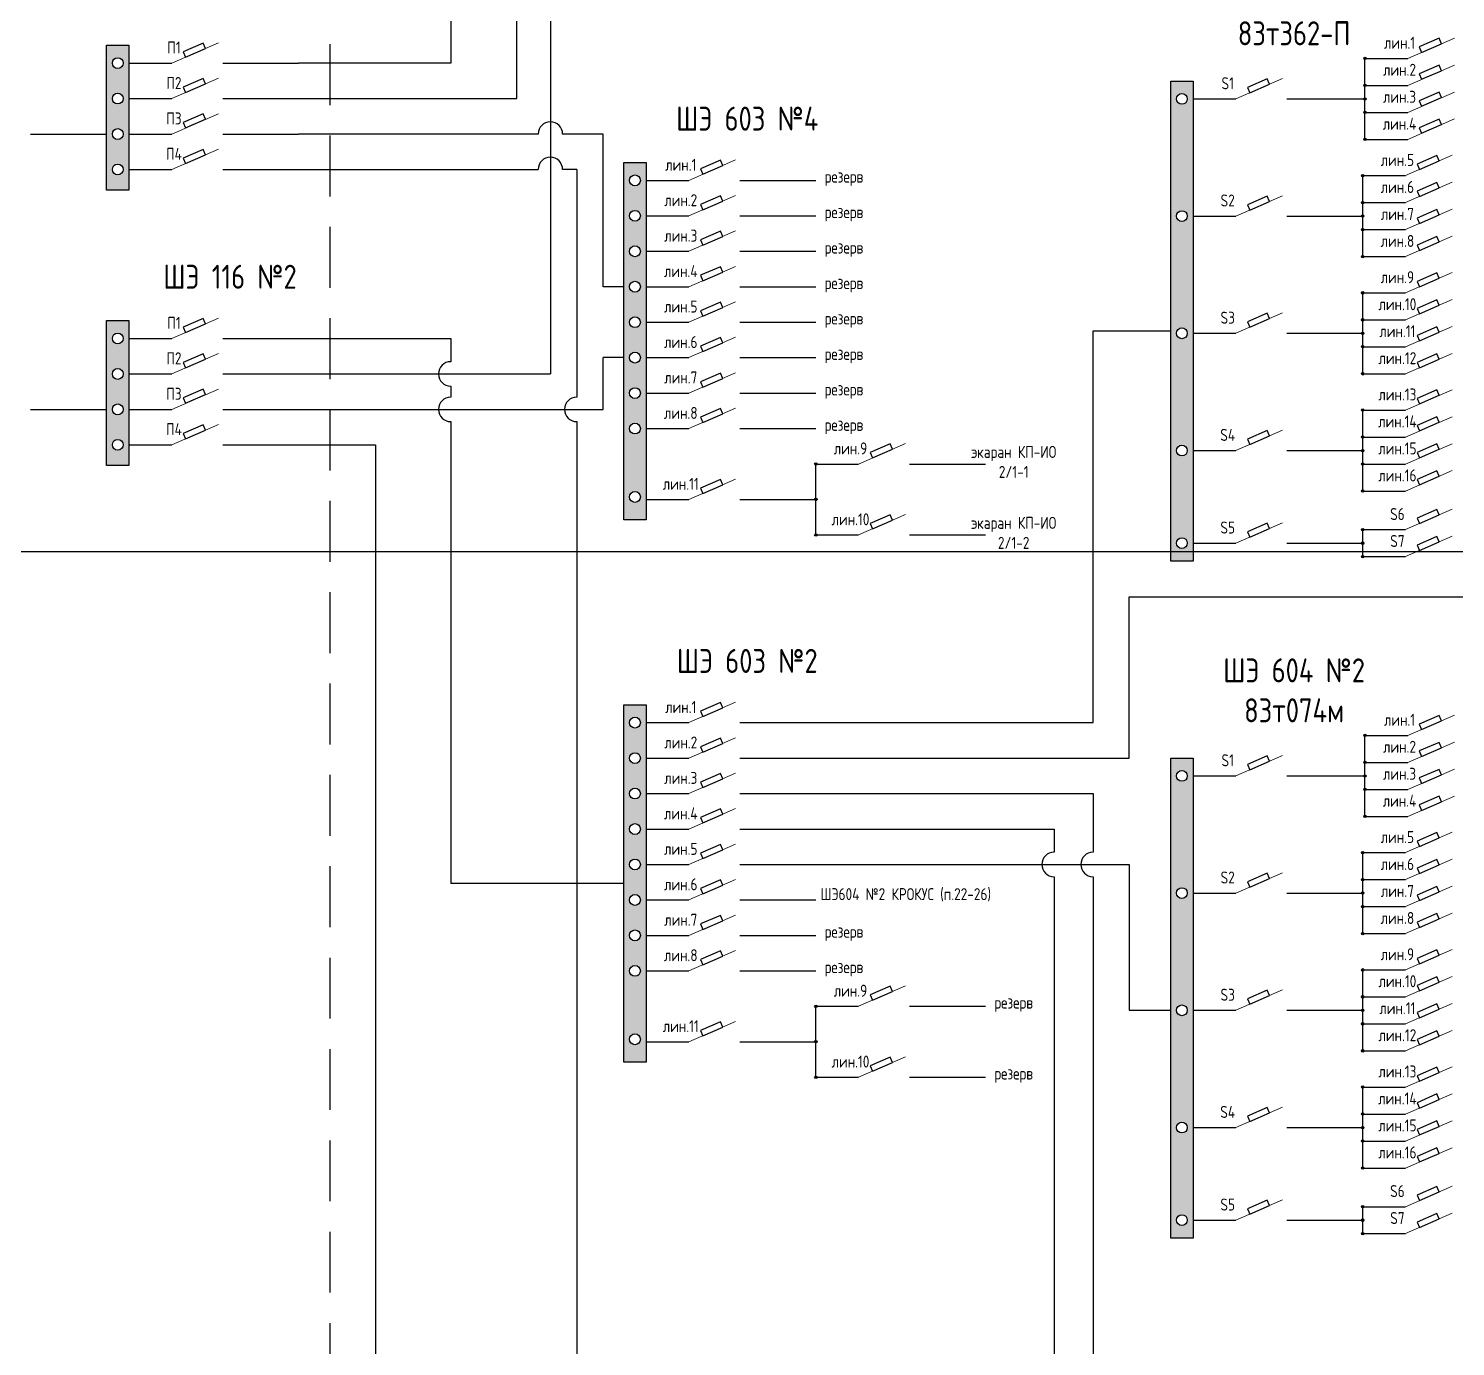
# Model space of a CAD drawing. Header units: millimetres. Extents: x 467 to 653, y 582 to 785.
# Drawn here: x 508.7 to 568.3, y 650 to 705 of the extents above; entities that cross this region are included whole.
import ezdxf

# ---------------------------------------------------------------- set-up
doc = ezdxf.new("R2010")
doc.units = ezdxf.units.MM
doc.header["$LTSCALE"] = 0.1
doc.linetypes.add('DASHEDX2', pattern=[38.1, 25.4, -12.7])
doc.layers.add('Уровень1', color=7, linetype='Continuous', plot=False)

msp = doc.modelspace()

# ---------------------------------------------------------------- hatches: boundary and pattern name
h = msp.add_hatch(color=256)
h.paths.add_polyline_path([(512.925, 704.255), (511.994, 704.255), (511.994, 698.215), (512.925, 698.215)])
h.paths.add_polyline_path([(512.233, 703.51, -1), (512.686, 703.51, -1)], flags=16)
h.paths.add_polyline_path([(512.686, 702.031, -1), (512.233, 702.031, -1)], flags=16)
h.paths.add_polyline_path([(512.686, 700.552, -1), (512.233, 700.552, -1)], flags=16)
h.paths.add_polyline_path([(512.686, 699.073, -1), (512.233, 699.073, -1)], flags=16)
h = msp.add_hatch(color=256)
h.paths.add_polyline_path([(564.528, 703.707), (564.477, 703.707), (564.477, 703.656, 0.414214)], flags=17)
h.paths.add_polyline_path([(564.427, 703.707, 0.414214), (564.477, 703.656), (564.477, 703.707), (564.528, 703.707, 1)])
h = msp.add_hatch(color=256)
h.paths.add_polyline_path([(556.379, 682.744), (557.31, 682.744), (557.31, 702.763), (556.379, 702.763)])
h.paths.add_polyline_path([(556.618, 692.241, -1), (557.071, 692.241, -1)], flags=16)
h.paths.add_polyline_path([(557.071, 687.352, -1), (556.618, 687.352, -1)], flags=16)
h.paths.add_polyline_path([(556.618, 697.129, -1), (557.071, 697.129, -1)], flags=16)
h.paths.add_polyline_path([(557.071, 683.489, -1), (556.618, 683.489, -1)], flags=16)
h.paths.add_polyline_path([(556.618, 702.018, -1), (557.071, 702.018, -1)], flags=16)
h = msp.add_hatch(color=256)
h.paths.add_polyline_path([(564.528, 702.581), (564.477, 702.581), (564.477, 702.531, 0.414214)], flags=17)
h.paths.add_polyline_path([(564.427, 702.581, 0.414214), (564.477, 702.531), (564.477, 702.581), (564.528, 702.581, 1)])
h = msp.add_hatch(color=256)
h.paths.add_polyline_path([(564.528, 702.018), (564.477, 702.018), (564.477, 701.968, 0.414214)], flags=17)
h.paths.add_polyline_path([(564.427, 702.018, 0.414214), (564.477, 701.968), (564.477, 702.018), (564.528, 702.018, 1)])
h = msp.add_hatch(color=256)
h.paths.add_polyline_path([(564.528, 701.455), (564.477, 701.455), (564.477, 701.405, 0.414214)], flags=17)
h.paths.add_polyline_path([(564.427, 701.455, 0.414214), (564.477, 701.405), (564.477, 701.455), (564.528, 701.455, 1)])
h = msp.add_hatch(color=256)
h.paths.add_polyline_path([(564.528, 700.33), (564.477, 700.33), (564.477, 700.279, 0.414214)], flags=17)
h.paths.add_polyline_path([(564.427, 700.33, 0.414214), (564.477, 700.279), (564.477, 700.33), (564.528, 700.33, 1)])
h = msp.add_hatch(color=256)
h.paths.add_polyline_path([(534.498, 699.365), (533.567, 699.365), (533.567, 684.464), (534.498, 684.464)])
h.paths.add_polyline_path([(534.259, 689.747, -1), (533.806, 689.747, -1)], flags=16)
h.paths.add_polyline_path([(533.806, 691.226, -1), (534.259, 691.226, -1)], flags=16)
h.paths.add_polyline_path([(534.259, 688.268, -1), (533.806, 688.268, -1)], flags=16)
h.paths.add_polyline_path([(533.806, 692.705, -1), (534.259, 692.705, -1)], flags=16)
h.paths.add_polyline_path([(533.806, 694.183, -1), (534.259, 694.183, -1)], flags=16)
h.paths.add_polyline_path([(534.259, 685.415, -1), (533.806, 685.415, -1)], flags=16)
h.paths.add_polyline_path([(533.806, 695.662, -1), (534.259, 695.662, -1)], flags=16)
h.paths.add_polyline_path([(533.806, 697.141, -1), (534.259, 697.141, -1)], flags=16)
h.paths.add_polyline_path([(533.806, 698.62, -1), (534.259, 698.62, -1)], flags=16)
h = msp.add_hatch(color=256)
h.paths.add_polyline_path([(564.439, 698.818), (564.389, 698.818), (564.389, 698.768, 0.414214)], flags=17)
h.paths.add_polyline_path([(564.338, 698.818, 0.414214), (564.389, 698.768), (564.389, 698.818), (564.439, 698.818, 1)])
h = msp.add_hatch(color=256)
h.paths.add_polyline_path([(564.439, 697.692), (564.389, 697.692), (564.389, 697.642, 0.414214)], flags=17)
h.paths.add_polyline_path([(564.338, 697.692, 0.414214), (564.389, 697.642), (564.389, 697.692), (564.439, 697.692, 1)])
h = msp.add_hatch(color=256)
h.paths.add_polyline_path([(564.439, 697.129), (564.389, 697.129), (564.389, 697.079, 0.414214)], flags=17)
h.paths.add_polyline_path([(564.338, 697.129, 0.414214), (564.389, 697.079), (564.389, 697.129), (564.439, 697.129, 1)])
h = msp.add_hatch(color=256)
h.paths.add_polyline_path([(564.439, 696.567), (564.389, 696.567), (564.389, 696.516, 0.414214)], flags=17)
h.paths.add_polyline_path([(564.338, 696.567, 0.414214), (564.389, 696.516), (564.389, 696.567), (564.439, 696.567, 1)])
h = msp.add_hatch(color=256)
h.paths.add_polyline_path([(564.439, 695.441), (564.389, 695.441), (564.389, 695.391, 0.414214)], flags=17)
h.paths.add_polyline_path([(564.338, 695.441, 0.414214), (564.389, 695.391), (564.389, 695.441), (564.439, 695.441, 1)])
h = msp.add_hatch(color=256)
h.paths.add_polyline_path([(564.439, 693.929), (564.389, 693.929), (564.389, 693.879, 0.414214)], flags=17)
h.paths.add_polyline_path([(564.338, 693.929, 0.414214), (564.389, 693.879), (564.389, 693.929), (564.439, 693.929, 1)])
h = msp.add_hatch(color=256)
h.paths.add_polyline_path([(564.439, 692.803), (564.389, 692.803), (564.389, 692.753, 0.414214)], flags=17)
h.paths.add_polyline_path([(564.338, 692.803, 0.414214), (564.389, 692.753), (564.389, 692.803), (564.439, 692.803, 1)])
h = msp.add_hatch(color=256)
h.paths.add_polyline_path([(512.925, 692.772), (511.994, 692.772), (511.994, 686.731), (512.925, 686.731)])
h.paths.add_polyline_path([(512.686, 692.026, -1), (512.233, 692.026, -1)], flags=16)
h.paths.add_polyline_path([(512.686, 690.547, -1), (512.233, 690.547, -1)], flags=16)
h.paths.add_polyline_path([(512.686, 689.069, -1), (512.233, 689.069, -1)], flags=16)
h.paths.add_polyline_path([(512.686, 687.59, -1), (512.233, 687.59, -1)], flags=16)
h = msp.add_hatch(color=256)
h.paths.add_polyline_path([(564.439, 692.241), (564.389, 692.241), (564.389, 692.19, 0.414214)], flags=17)
h.paths.add_polyline_path([(564.338, 692.241, 0.414214), (564.389, 692.19), (564.389, 692.241), (564.439, 692.241, 1)])
h = msp.add_hatch(color=256)
h.paths.add_polyline_path([(564.439, 691.678), (564.389, 691.678), (564.389, 691.628, 0.414214)], flags=17)
h.paths.add_polyline_path([(564.338, 691.678, 0.414214), (564.389, 691.628), (564.389, 691.678), (564.439, 691.678, 1)])
h = msp.add_hatch(color=256)
h.paths.add_polyline_path([(564.439, 690.552), (564.389, 690.552), (564.389, 690.502, 0.414214)], flags=17)
h.paths.add_polyline_path([(564.338, 690.552, 0.414214), (564.389, 690.502), (564.389, 690.552), (564.439, 690.552, 1)])
h = msp.add_hatch(color=256)
h.paths.add_polyline_path([(564.439, 689.04), (564.389, 689.04), (564.389, 688.99, 0.414214)], flags=17)
h.paths.add_polyline_path([(564.338, 689.04, 0.414214), (564.389, 688.99), (564.389, 689.04), (564.439, 689.04, 1)])
h = msp.add_hatch(color=256)
h.paths.add_polyline_path([(564.439, 687.915), (564.389, 687.915), (564.389, 687.864, 0.414214)], flags=17)
h.paths.add_polyline_path([(564.338, 687.915, 0.414214), (564.389, 687.864), (564.389, 687.915), (564.439, 687.915, 1)])
h = msp.add_hatch(color=256)
h.paths.add_polyline_path([(541.627, 686.79), (541.577, 686.79), (541.577, 686.739, 0.414214)], flags=17)
h.paths.add_polyline_path([(541.526, 686.79, 0.414214), (541.577, 686.739), (541.577, 686.79), (541.627, 686.79, 1)])
h = msp.add_hatch(color=256)
h.paths.add_polyline_path([(564.439, 687.352), (564.389, 687.352), (564.389, 687.302, 0.414214)], flags=17)
h.paths.add_polyline_path([(564.338, 687.352, 0.414214), (564.389, 687.302), (564.389, 687.352), (564.439, 687.352, 1)])
h = msp.add_hatch(color=256)
h.paths.add_polyline_path([(564.439, 686.789), (564.389, 686.789), (564.389, 686.739, 0.414214)], flags=17)
h.paths.add_polyline_path([(564.338, 686.789, 0.414214), (564.389, 686.739), (564.389, 686.789), (564.439, 686.789, 1)])
h = msp.add_hatch(color=256)
h.paths.add_polyline_path([(564.439, 685.664), (564.389, 685.664), (564.389, 685.613, 0.414214)], flags=17)
h.paths.add_polyline_path([(564.338, 685.664, 0.414214), (564.389, 685.613), (564.389, 685.664), (564.439, 685.664, 1)])
h = msp.add_hatch(color=256)
h.paths.add_polyline_path([(541.627, 685.311), (541.577, 685.311), (541.577, 685.26, 0.414214)], flags=17)
h.paths.add_polyline_path([(541.526, 685.311, 0.414214), (541.577, 685.26), (541.577, 685.311), (541.627, 685.311, 1)])
h = msp.add_hatch(color=256)
h.paths.add_polyline_path([(541.627, 683.832), (541.577, 683.832), (541.577, 683.782, 0.414214)], flags=17)
h.paths.add_polyline_path([(541.526, 683.832, 0.414214), (541.577, 683.782), (541.577, 683.832), (541.627, 683.832, 1)])
h = msp.add_hatch(color=256)
h.paths.add_polyline_path([(564.439, 684.052), (564.389, 684.052), (564.389, 684.002, 0.414214)], flags=17)
h.paths.add_polyline_path([(564.338, 684.052, 0.414214), (564.389, 684.002), (564.389, 684.052), (564.439, 684.052, 1)])
h = msp.add_hatch(color=256)
h.paths.add_polyline_path([(564.439, 683.489), (564.389, 683.489), (564.389, 683.439, 0.414214)], flags=17)
h.paths.add_polyline_path([(564.338, 683.489, 0.414214), (564.389, 683.439), (564.389, 683.489), (564.439, 683.489, 1)])
h = msp.add_hatch(color=256)
h.paths.add_polyline_path([(564.439, 682.927), (564.389, 682.927), (564.389, 682.876, 0.414214)], flags=17)
h.paths.add_polyline_path([(564.338, 682.927, 0.414214), (564.389, 682.876), (564.389, 682.927), (564.439, 682.927, 1)])
h = msp.add_hatch(color=256)
h.paths.add_polyline_path([(534.498, 676.748), (533.567, 676.748), (533.567, 661.848), (534.498, 661.848)])
h.paths.add_polyline_path([(534.259, 667.131, -1), (533.806, 667.131, -1)], flags=16)
h.paths.add_polyline_path([(533.806, 668.609, -1), (534.259, 668.609, -1)], flags=16)
h.paths.add_polyline_path([(534.259, 665.652, -1), (533.806, 665.652, -1)], flags=16)
h.paths.add_polyline_path([(533.806, 670.088, -1), (534.259, 670.088, -1)], flags=16)
h.paths.add_polyline_path([(533.806, 671.567, -1), (534.259, 671.567, -1)], flags=16)
h.paths.add_polyline_path([(534.259, 662.799, -1), (533.806, 662.799, -1)], flags=16)
h.paths.add_polyline_path([(533.806, 673.046, -1), (534.259, 673.046, -1)], flags=16)
h.paths.add_polyline_path([(533.806, 674.524, -1), (534.259, 674.524, -1)], flags=16)
h.paths.add_polyline_path([(533.806, 676.003, -1), (534.259, 676.003, -1)], flags=16)
h = msp.add_hatch(color=256)
h.paths.add_polyline_path([(564.528, 675.471), (564.477, 675.471), (564.477, 675.42, 0.414214)], flags=17)
h.paths.add_polyline_path([(564.427, 675.471, 0.414214), (564.477, 675.42), (564.477, 675.471), (564.528, 675.471, 1)])
h = msp.add_hatch(color=256)
h.paths.add_polyline_path([(556.379, 654.508), (557.31, 654.508), (557.31, 674.528), (556.379, 674.528)])
h.paths.add_polyline_path([(556.618, 664.005, -1), (557.071, 664.005, -1)], flags=16)
h.paths.add_polyline_path([(557.071, 659.116, -1), (556.618, 659.116, -1)], flags=16)
h.paths.add_polyline_path([(556.618, 668.894, -1), (557.071, 668.894, -1)], flags=16)
h.paths.add_polyline_path([(557.071, 655.254, -1), (556.618, 655.254, -1)], flags=16)
h.paths.add_polyline_path([(556.618, 673.782, -1), (557.071, 673.782, -1)], flags=16)
h = msp.add_hatch(color=256)
h.paths.add_polyline_path([(564.528, 674.345), (564.477, 674.345), (564.477, 674.295, 0.414214)], flags=17)
h.paths.add_polyline_path([(564.427, 674.345, 0.414214), (564.477, 674.295), (564.477, 674.345), (564.528, 674.345, 1)])
h = msp.add_hatch(color=256)
h.paths.add_polyline_path([(564.528, 673.782), (564.477, 673.782), (564.477, 673.732, 0.414214)], flags=17)
h.paths.add_polyline_path([(564.427, 673.782, 0.414214), (564.477, 673.732), (564.477, 673.782), (564.528, 673.782, 1)])
h = msp.add_hatch(color=256)
h.paths.add_polyline_path([(564.528, 673.22), (564.477, 673.22), (564.477, 673.169, 0.414214)], flags=17)
h.paths.add_polyline_path([(564.427, 673.22, 0.414214), (564.477, 673.169), (564.477, 673.22), (564.528, 673.22, 1)])
h = msp.add_hatch(color=256)
h.paths.add_polyline_path([(564.528, 672.094), (564.477, 672.094), (564.477, 672.044, 0.414214)], flags=17)
h.paths.add_polyline_path([(564.427, 672.094, 0.414214), (564.477, 672.044), (564.477, 672.094), (564.528, 672.094, 1)])
h = msp.add_hatch(color=256)
h.paths.add_polyline_path([(564.439, 670.582), (564.389, 670.582), (564.389, 670.532, 0.414214)], flags=17)
h.paths.add_polyline_path([(564.338, 670.582, 0.414214), (564.389, 670.532), (564.389, 670.582), (564.439, 670.582, 1)])
h = msp.add_hatch(color=256)
h.paths.add_polyline_path([(564.439, 669.456), (564.389, 669.456), (564.389, 669.406, 0.414214)], flags=17)
h.paths.add_polyline_path([(564.338, 669.456, 0.414214), (564.389, 669.406), (564.389, 669.456), (564.439, 669.456, 1)])
h = msp.add_hatch(color=256)
h.paths.add_polyline_path([(564.439, 668.894), (564.389, 668.894), (564.389, 668.843, 0.414214)], flags=17)
h.paths.add_polyline_path([(564.338, 668.894, 0.414214), (564.389, 668.843), (564.389, 668.894), (564.439, 668.894, 1)])
h = msp.add_hatch(color=256)
h.paths.add_polyline_path([(564.439, 668.331), (564.389, 668.331), (564.389, 668.281, 0.414214)], flags=17)
h.paths.add_polyline_path([(564.338, 668.331, 0.414214), (564.389, 668.281), (564.389, 668.331), (564.439, 668.331, 1)])
h = msp.add_hatch(color=256)
h.paths.add_polyline_path([(564.439, 667.205), (564.389, 667.205), (564.389, 667.155, 0.414214)], flags=17)
h.paths.add_polyline_path([(564.338, 667.205, 0.414214), (564.389, 667.155), (564.389, 667.205), (564.439, 667.205, 1)])
h = msp.add_hatch(color=256)
h.paths.add_polyline_path([(564.439, 665.693), (564.389, 665.693), (564.389, 665.643, 0.414214)], flags=17)
h.paths.add_polyline_path([(564.338, 665.693, 0.414214), (564.389, 665.643), (564.389, 665.693), (564.439, 665.693, 1)])
h = msp.add_hatch(color=256)
h.paths.add_polyline_path([(541.627, 664.173), (541.577, 664.173), (541.577, 664.123, 0.414214)], flags=17)
h.paths.add_polyline_path([(541.526, 664.173, 0.414214), (541.577, 664.123), (541.577, 664.173), (541.627, 664.173, 1)])
h = msp.add_hatch(color=256)
h.paths.add_polyline_path([(564.439, 664.568), (564.389, 664.568), (564.389, 664.517, 0.414214)], flags=17)
h.paths.add_polyline_path([(564.338, 664.568, 0.414214), (564.389, 664.517), (564.389, 664.568), (564.439, 664.568, 1)])
h = msp.add_hatch(color=256)
h.paths.add_polyline_path([(564.439, 664.005), (564.389, 664.005), (564.389, 663.955, 0.414214)], flags=17)
h.paths.add_polyline_path([(564.338, 664.005, 0.414214), (564.389, 663.955), (564.389, 664.005), (564.439, 664.005, 1)])
h = msp.add_hatch(color=256)
h.paths.add_polyline_path([(564.439, 663.442), (564.389, 663.442), (564.389, 663.392, 0.414214)], flags=17)
h.paths.add_polyline_path([(564.338, 663.442, 0.414214), (564.389, 663.392), (564.389, 663.442), (564.439, 663.442, 1)])
h = msp.add_hatch(color=256)
h.paths.add_polyline_path([(541.627, 662.694), (541.577, 662.694), (541.577, 662.644, 0.414214)], flags=17)
h.paths.add_polyline_path([(541.526, 662.694, 0.414214), (541.577, 662.644), (541.577, 662.694), (541.627, 662.694, 1)])
h = msp.add_hatch(color=256)
h.paths.add_polyline_path([(564.439, 662.316), (564.389, 662.316), (564.389, 662.266, 0.414214)], flags=17)
h.paths.add_polyline_path([(564.338, 662.316, 0.414214), (564.389, 662.266), (564.389, 662.316), (564.439, 662.316, 1)])
h = msp.add_hatch(color=256)
h.paths.add_polyline_path([(541.627, 661.216), (541.577, 661.216), (541.577, 661.165, 0.414214)], flags=17)
h.paths.add_polyline_path([(541.526, 661.216, 0.414214), (541.577, 661.165), (541.577, 661.216), (541.627, 661.216, 1)])
h = msp.add_hatch(color=256)
h.paths.add_polyline_path([(564.439, 660.805), (564.389, 660.805), (564.389, 660.754, 0.414214)], flags=17)
h.paths.add_polyline_path([(564.338, 660.805, 0.414214), (564.389, 660.754), (564.389, 660.805), (564.439, 660.805, 1)])
h = msp.add_hatch(color=256)
h.paths.add_polyline_path([(564.439, 659.679), (564.389, 659.679), (564.389, 659.629, 0.414214)], flags=17)
h.paths.add_polyline_path([(564.338, 659.679, 0.414214), (564.389, 659.629), (564.389, 659.679), (564.439, 659.679, 1)])
h = msp.add_hatch(color=256)
h.paths.add_polyline_path([(564.439, 659.116), (564.389, 659.116), (564.389, 659.066, 0.414214)], flags=17)
h.paths.add_polyline_path([(564.338, 659.116, 0.414214), (564.389, 659.066), (564.389, 659.116), (564.439, 659.116, 1)])
h = msp.add_hatch(color=256)
h.paths.add_polyline_path([(564.439, 658.553), (564.389, 658.553), (564.389, 658.503, 0.414214)], flags=17)
h.paths.add_polyline_path([(564.338, 658.553, 0.414214), (564.389, 658.503), (564.389, 658.553), (564.439, 658.553, 1)])
h = msp.add_hatch(color=256)
h.paths.add_polyline_path([(564.439, 657.428), (564.389, 657.428), (564.389, 657.377, 0.414214)], flags=17)
h.paths.add_polyline_path([(564.338, 657.428, 0.414214), (564.389, 657.377), (564.389, 657.428), (564.439, 657.428, 1)])
h = msp.add_hatch(color=256)
h.paths.add_polyline_path([(564.439, 655.816), (564.389, 655.816), (564.389, 655.766, 0.414214)], flags=17)
h.paths.add_polyline_path([(564.338, 655.816, 0.414214), (564.389, 655.766), (564.389, 655.816), (564.439, 655.816, 1)])
h = msp.add_hatch(color=256)
h.paths.add_polyline_path([(564.439, 655.254), (564.389, 655.254), (564.389, 655.203, 0.414214)], flags=17)
h.paths.add_polyline_path([(564.338, 655.254, 0.414214), (564.389, 655.203), (564.389, 655.254), (564.439, 655.254, 1)])
h = msp.add_hatch(color=256)
h.paths.add_polyline_path([(564.439, 654.691), (564.389, 654.691), (564.389, 654.641, 0.414214)], flags=17)
h.paths.add_polyline_path([(564.338, 654.691, 0.414214), (564.389, 654.641), (564.389, 654.691), (564.439, 654.691, 1)])

# ---------------------------------------------------------------- linework, layer by layer
at = {"linetype": 'DASHEDX2'}
msp.add_line((521.307, 765.261), (521.307, 590.136), dxfattribs=at)
for p, q in [((526.345, 737.431), (526.345, 703.51)), ((529.105, 702.031), (529.105, 714.748)), ((530.502, 713.269), (530.502, 690.547)), ((512.925, 703.51), (514.709, 703.51)), ((516.835, 703.51), (520.004, 703.51)), ((526.345, 703.51), (520.004, 703.51)), ((564.477, 703.707), (566.262, 703.707)), ((564.477, 700.33), (564.477, 703.707)), ((564.477, 702.581), (566.262, 702.581)), ((512.925, 702.031), (514.709, 702.031)), ((516.835, 702.031), (529.105, 702.031)), ((557.31, 702.018), (559.094, 702.018)), ((561.22, 702.018), (564.477, 702.018)), ((564.477, 701.455), (566.262, 701.455)), ((508.826, 700.552), (511.994, 700.552)), ((512.925, 700.552), (514.709, 700.552)), ((516.835, 700.552), (520.004, 700.552)), ((529.991, 700.552), (520.004, 700.552)), ((532.702, 700.552), (531.013, 700.552)), ((532.702, 694.183), (532.702, 700.552)), ((564.477, 700.33), (566.262, 700.33)), ((512.925, 699.073), (514.709, 699.073)), ((516.835, 699.073), (529.991, 699.073)), ((531.603, 699.073), (531.013, 699.073)), ((531.603, 699.073), (531.603, 689.579)), ((564.389, 698.818), (566.173, 698.818)), ((564.389, 695.441), (564.389, 698.818)), ((534.498, 698.62), (536.282, 698.62)), ((538.408, 698.62), (541.577, 698.62)), ((564.389, 697.692), (566.173, 697.692)), ((534.498, 697.141), (536.282, 697.141)), ((538.408, 697.141), (541.577, 697.141)), ((557.31, 697.129), (559.094, 697.129)), ((561.22, 697.129), (564.389, 697.129)), ((564.389, 696.567), (566.173, 696.567)), ((534.498, 695.662), (536.282, 695.662)), ((538.408, 695.662), (541.577, 695.662)), ((564.389, 695.441), (566.173, 695.441)), ((533.567, 694.183), (532.702, 694.183)), ((534.498, 694.183), (536.282, 694.183)), ((538.408, 694.183), (541.577, 694.183)), ((564.389, 693.929), (566.173, 693.929)), ((564.389, 690.552), (564.389, 693.929)), ((564.389, 692.803), (566.173, 692.803)), ((534.498, 692.705), (536.282, 692.705)), ((538.408, 692.705), (541.577, 692.705)), ((553.14, 676.003), (553.14, 692.34)), ((553.14, 692.34), (556.379, 692.34)), ((557.31, 692.241), (559.094, 692.241)), ((561.22, 692.241), (564.389, 692.241)), ((512.925, 692.026), (514.709, 692.026)), ((516.835, 692.026), (520.004, 692.026)), ((520.004, 692.026), (526.345, 692.026)), ((526.345, 692.026), (526.345, 691.058)), ((564.389, 691.678), (566.173, 691.678)), ((533.567, 691.226), (532.702, 691.226)), ((532.702, 689.069), (532.702, 691.226)), ((534.498, 691.226), (536.282, 691.226)), ((538.408, 691.226), (541.577, 691.226)), ((512.925, 690.547), (514.709, 690.547)), ((516.835, 690.547), (530.502, 690.547)), ((564.389, 690.552), (566.173, 690.552)), ((526.345, 690.037), (526.345, 689.579)), ((534.498, 689.747), (536.282, 689.747)), ((538.408, 689.747), (541.577, 689.747)), ((508.826, 689.069), (511.994, 689.069)), ((512.925, 689.069), (514.709, 689.069)), ((516.835, 689.069), (532.702, 689.069)), ((564.389, 689.04), (566.173, 689.04)), ((564.389, 685.664), (564.389, 689.04)), ((526.345, 688.558), (526.345, 669.298)), ((531.603, 688.558), (531.603, 607.936)), ((534.498, 688.268), (536.282, 688.268)), ((538.408, 688.268), (541.577, 688.268)), ((512.925, 687.59), (514.709, 687.59)), ((516.835, 687.59), (523.212, 687.59)), ((523.212, 687.59), (523.212, 609.424)), ((564.389, 687.915), (566.173, 687.915)), ((557.31, 687.352), (559.094, 687.352)), ((561.22, 687.352), (564.389, 687.352)), ((541.577, 686.79), (543.361, 686.79)), ((541.577, 683.832), (541.577, 686.79)), ((545.487, 686.79), (548.656, 686.79)), ((564.389, 686.789), (566.173, 686.789)), ((564.389, 685.664), (566.173, 685.664)), ((534.498, 685.311), (536.282, 685.311)), ((538.408, 685.311), (541.577, 685.311)), ((564.389, 684.052), (566.173, 684.052)), ((564.389, 682.927), (564.389, 684.052)), ((541.577, 683.832), (543.361, 683.832)), ((545.487, 683.832), (548.656, 683.832)), ((557.31, 683.489), (559.094, 683.489)), ((561.22, 683.489), (564.389, 683.489)), ((564.389, 682.927), (566.173, 682.927)), ((554.65, 679.555), (554.65, 681.245)), ((554.65, 681.245), (584.765, 681.245)), ((554.65, 674.524), (554.65, 679.555)), ((534.498, 676.003), (536.282, 676.003)), ((538.408, 676.003), (541.577, 676.003)), ((541.577, 676.003), (553.14, 676.003)), ((564.477, 675.471), (566.262, 675.471)), ((564.477, 672.094), (564.477, 675.471)), ((534.498, 674.524), (536.282, 674.524)), ((538.408, 674.524), (541.577, 674.524)), ((541.577, 674.524), (554.65, 674.524)), ((564.477, 674.345), (566.262, 674.345)), ((557.31, 673.782), (559.094, 673.782)), ((561.22, 673.782), (564.477, 673.782)), ((564.477, 673.22), (566.262, 673.22)), ((534.498, 673.046), (536.282, 673.046)), ((538.408, 673.046), (541.577, 673.046)), ((539.993, 673.046), (553.14, 673.046)), ((553.14, 673.046), (553.14, 670.599)), ((564.477, 672.094), (566.262, 672.094)), ((534.498, 671.567), (536.282, 671.567)), ((538.408, 671.567), (541.577, 671.567)), ((541.577, 671.567), (551.511, 671.567)), ((551.511, 671.567), (551.511, 670.599)), ((564.389, 670.582), (566.173, 670.582)), ((564.389, 667.205), (564.389, 670.582)), ((534.498, 670.088), (536.282, 670.088)), ((538.408, 670.088), (541.577, 670.088)), ((541.577, 670.088), (554.65, 670.088)), ((551.511, 669.577), (551.511, 619.916)), ((553.14, 669.577), (553.14, 647.639)), ((554.65, 670.088), (554.65, 664.005)), ((533.567, 669.298), (526.345, 669.298)), ((564.389, 669.456), (566.173, 669.456)), ((534.498, 668.609), (536.282, 668.609)), ((538.408, 668.609), (541.577, 668.609)), ((557.31, 668.894), (559.094, 668.894)), ((561.22, 668.894), (564.389, 668.894)), ((564.389, 668.331), (566.173, 668.331)), ((564.389, 667.205), (566.173, 667.205)), ((534.498, 667.131), (536.282, 667.131)), ((538.408, 667.131), (541.577, 667.131)), ((534.498, 665.652), (536.282, 665.652)), ((538.408, 665.652), (541.577, 665.652)), ((564.389, 665.693), (566.173, 665.693)), ((564.389, 662.316), (564.389, 665.693)), ((564.389, 664.568), (566.173, 664.568)), ((541.577, 664.173), (543.361, 664.173)), ((541.577, 661.216), (541.577, 664.173)), ((545.487, 664.173), (548.656, 664.173)), ((554.65, 664.005), (556.379, 664.005)), ((557.31, 664.005), (559.094, 664.005)), ((561.22, 664.005), (564.389, 664.005)), ((564.389, 663.442), (566.173, 663.442)), ((534.498, 662.694), (536.282, 662.694)), ((538.408, 662.694), (541.577, 662.694)), ((564.389, 662.316), (566.173, 662.316)), ((541.577, 661.216), (543.361, 661.216)), ((545.487, 661.216), (548.656, 661.216)), ((564.389, 660.805), (566.173, 660.805)), ((564.389, 657.428), (564.389, 660.805)), ((564.389, 659.679), (566.173, 659.679)), ((557.31, 659.116), (559.094, 659.116)), ((561.22, 659.116), (564.389, 659.116)), ((564.389, 658.553), (566.173, 658.553)), ((564.389, 657.428), (566.173, 657.428)), ((564.389, 655.816), (566.173, 655.816)), ((564.389, 654.691), (564.389, 655.816)), ((557.31, 655.254), (559.094, 655.254)), ((561.22, 655.254), (564.389, 655.254)), ((564.389, 654.691), (566.173, 654.691))]:
    msp.add_line(p, q)
at = {"lineweight": 15}
for p, q in [((514.709, 703.51), (516.658, 704.359)), ((566.262, 703.707), (568.211, 704.556)), ((566.262, 702.581), (568.211, 703.43)), ((514.709, 702.031), (516.658, 702.88)), ((559.094, 702.018), (561.044, 702.867)), ((566.262, 701.455), (568.211, 702.304)), ((514.709, 700.552), (516.658, 701.401)), ((566.262, 700.33), (568.211, 701.179)), ((514.709, 699.073), (516.658, 699.922)), ((536.282, 698.62), (538.231, 699.469)), ((566.173, 698.818), (568.122, 699.667)), ((566.173, 697.692), (568.122, 698.541)), ((536.282, 697.141), (538.231, 697.99)), ((559.094, 697.129), (561.044, 697.979)), ((566.173, 696.567), (568.122, 697.416)), ((536.282, 695.662), (538.231, 696.511)), ((566.173, 695.441), (568.122, 696.29)), ((536.282, 694.183), (538.231, 695.032)), ((566.173, 693.929), (568.122, 694.778)), ((536.282, 692.705), (538.231, 693.554)), ((566.173, 692.803), (568.122, 693.653)), ((514.709, 692.026), (516.658, 692.875)), ((559.094, 692.241), (561.044, 693.09)), ((566.173, 691.678), (568.122, 692.527)), ((536.282, 691.226), (538.231, 692.075)), ((514.709, 690.547), (516.658, 691.397)), ((566.173, 690.552), (568.122, 691.401)), ((536.282, 689.747), (538.231, 690.596)), ((514.709, 689.069), (516.658, 689.918)), ((566.173, 689.04), (568.122, 689.89)), ((536.282, 688.268), (538.231, 689.117)), ((566.173, 687.915), (568.122, 688.764)), ((514.709, 687.59), (516.658, 688.439)), ((559.094, 687.352), (561.044, 688.201)), ((543.361, 686.79), (545.31, 687.639)), ((566.173, 686.789), (568.122, 687.638)), ((566.173, 685.664), (568.122, 686.513)), ((536.282, 685.311), (538.231, 686.16)), ((543.361, 683.832), (545.31, 684.681)), ((566.173, 684.052), (568.122, 684.901)), ((559.094, 683.489), (561.044, 684.339)), ((566.173, 682.927), (568.122, 683.776)), ((536.282, 676.003), (538.231, 676.852)), ((566.262, 675.471), (568.211, 676.32)), ((536.282, 674.524), (538.231, 675.374)), ((566.262, 674.345), (568.211, 675.194)), ((559.094, 673.782), (561.044, 674.631)), ((536.282, 673.046), (538.231, 673.895)), ((566.262, 673.22), (568.211, 674.069)), ((566.262, 672.094), (568.211, 672.943)), ((536.282, 671.567), (538.231, 672.416)), ((566.173, 670.582), (568.122, 671.431)), ((536.282, 670.088), (538.231, 670.937)), ((566.173, 669.456), (568.122, 670.306)), ((559.094, 668.894), (561.044, 669.743)), ((536.282, 668.609), (538.231, 669.458)), ((566.173, 668.331), (568.122, 669.18)), ((536.282, 667.131), (538.231, 667.98)), ((566.173, 667.205), (568.122, 668.054)), ((536.282, 665.652), (538.231, 666.501)), ((566.173, 665.693), (568.122, 666.542)), ((566.173, 664.568), (568.122, 665.417)), ((543.361, 664.173), (545.31, 665.022)), ((559.094, 664.005), (561.044, 664.854)), ((566.173, 663.442), (568.122, 664.291)), ((536.282, 662.694), (538.231, 663.543)), ((566.173, 662.316), (568.122, 663.166)), ((543.361, 661.216), (545.31, 662.065)), ((566.173, 660.805), (568.122, 661.654)), ((566.173, 659.679), (568.122, 660.528)), ((559.094, 659.116), (561.044, 659.965)), ((566.173, 658.553), (568.122, 659.403)), ((566.173, 657.428), (568.122, 658.277)), ((566.173, 655.816), (568.122, 656.666)), ((559.094, 655.254), (561.044, 656.103)), ((566.173, 654.691), (568.122, 655.54))]:
    msp.add_line(p, q, dxfattribs=at)
for points in [[(511.994, 704.255), (512.925, 704.255), (512.925, 698.215), (511.994, 698.215)], [(515.288, 703.762), (516.117, 704.123), (516.02, 704.346), (515.191, 703.985)], [(566.841, 703.959), (567.67, 704.32), (567.573, 704.543), (566.744, 704.182)], [(566.841, 702.833), (567.67, 703.194), (567.573, 703.418), (566.744, 703.056)], [(515.288, 702.283), (516.117, 702.644), (516.02, 702.868), (515.191, 702.506)], [(556.379, 702.763), (557.31, 702.763), (557.31, 682.744), (556.379, 682.744)], [(559.673, 702.27), (560.503, 702.632), (560.405, 702.855), (559.576, 702.494)], [(566.841, 701.707), (567.67, 702.069), (567.573, 702.292), (566.744, 701.931)], [(515.288, 700.804), (516.117, 701.166), (516.02, 701.389), (515.191, 701.028)], [(566.841, 700.582), (567.67, 700.943), (567.573, 701.166), (566.744, 700.805)], [(515.288, 699.325), (516.117, 699.687), (516.02, 699.91), (515.191, 699.549)], [(533.567, 699.365), (534.498, 699.365), (534.498, 684.464), (533.567, 684.464)], [(536.861, 698.872), (537.69, 699.233), (537.593, 699.456), (536.764, 699.095)], [(566.752, 699.07), (567.581, 699.431), (567.484, 699.655), (566.655, 699.293)], [(566.752, 697.944), (567.581, 698.306), (567.484, 698.529), (566.655, 698.168)], [(536.861, 697.393), (537.69, 697.754), (537.593, 697.978), (536.764, 697.616)], [(559.673, 697.382), (560.503, 697.743), (560.405, 697.966), (559.576, 697.605)], [(566.752, 696.819), (567.581, 697.18), (567.484, 697.403), (566.655, 697.042)], [(536.861, 695.914), (537.69, 696.276), (537.593, 696.499), (536.764, 696.138)], [(566.752, 695.693), (567.581, 696.054), (567.484, 696.278), (566.655, 695.916)], [(536.861, 694.435), (537.69, 694.797), (537.593, 695.02), (536.764, 694.659)], [(566.752, 694.181), (567.581, 694.543), (567.484, 694.766), (566.655, 694.405)], [(536.861, 692.957), (537.69, 693.318), (537.593, 693.541), (536.764, 693.18)], [(566.752, 693.056), (567.581, 693.417), (567.484, 693.64), (566.655, 693.279)], [(515.288, 692.278), (516.117, 692.64), (516.02, 692.863), (515.191, 692.502)], [(559.673, 692.493), (560.503, 692.854), (560.405, 693.077), (559.576, 692.716)], [(511.994, 692.772), (512.925, 692.772), (512.925, 686.731), (511.994, 686.731)], [(566.752, 691.93), (567.581, 692.291), (567.484, 692.515), (566.655, 692.153)], [(536.861, 691.478), (537.69, 691.839), (537.593, 692.063), (536.764, 691.701)], [(515.288, 690.8), (516.117, 691.161), (516.02, 691.384), (515.191, 691.023)], [(566.752, 690.804), (567.581, 691.166), (567.484, 691.389), (566.655, 691.028)], [(536.861, 689.999), (537.69, 690.36), (537.593, 690.584), (536.764, 690.222)], [(515.288, 689.321), (516.117, 689.682), (516.02, 689.905), (515.191, 689.544)], [(566.752, 689.293), (567.581, 689.654), (567.484, 689.877), (566.655, 689.516)], [(536.861, 688.52), (537.69, 688.882), (537.593, 689.105), (536.764, 688.744)], [(566.752, 688.167), (567.581, 688.528), (567.484, 688.751), (566.655, 688.39)], [(515.288, 687.842), (516.117, 688.203), (516.02, 688.427), (515.191, 688.065)], [(559.673, 687.604), (560.503, 687.965), (560.405, 688.189), (559.576, 687.827)], [(543.94, 687.042), (544.769, 687.403), (544.672, 687.626), (543.843, 687.265)], [(566.752, 687.041), (567.581, 687.403), (567.484, 687.626), (566.655, 687.265)], [(566.752, 685.916), (567.581, 686.277), (567.484, 686.5), (566.655, 686.139)], [(536.861, 685.563), (537.69, 685.924), (537.593, 686.147), (536.764, 685.786)], [(543.94, 684.084), (544.769, 684.445), (544.672, 684.669), (543.843, 684.307)], [(566.752, 684.304), (567.581, 684.666), (567.484, 684.889), (566.655, 684.528)], [(559.673, 683.742), (560.503, 684.103), (560.405, 684.326), (559.576, 683.965)], [(566.752, 683.179), (567.581, 683.54), (567.484, 683.763), (566.655, 683.402)], [(533.567, 676.748), (534.498, 676.748), (534.498, 661.848), (533.567, 661.848)], [(536.861, 676.255), (537.69, 676.617), (537.593, 676.84), (536.764, 676.479)], [(566.841, 675.723), (567.67, 676.084), (567.573, 676.307), (566.744, 675.946)], [(536.861, 674.777), (537.69, 675.138), (537.593, 675.361), (536.764, 675)], [(566.841, 674.597), (567.67, 674.959), (567.573, 675.182), (566.744, 674.821)], [(556.379, 674.528), (557.31, 674.528), (557.31, 654.508), (556.379, 654.508)], [(559.673, 674.034), (560.503, 674.396), (560.405, 674.619), (559.576, 674.258)], [(536.861, 673.298), (537.69, 673.659), (537.593, 673.882), (536.764, 673.521)], [(566.841, 673.472), (567.67, 673.833), (567.573, 674.056), (566.744, 673.695)], [(566.841, 672.346), (567.67, 672.707), (567.573, 672.931), (566.744, 672.569)], [(536.861, 671.819), (537.69, 672.18), (537.593, 672.404), (536.764, 672.042)], [(566.752, 670.834), (567.581, 671.195), (567.484, 671.419), (566.655, 671.057)], [(536.861, 670.34), (537.69, 670.702), (537.593, 670.925), (536.764, 670.564)], [(566.752, 669.709), (567.581, 670.07), (567.484, 670.293), (566.655, 669.932)], [(559.673, 669.146), (560.503, 669.507), (560.405, 669.73), (559.576, 669.369)], [(536.861, 668.861), (537.69, 669.223), (537.593, 669.446), (536.764, 669.085)], [(566.752, 668.583), (567.581, 668.944), (567.484, 669.168), (566.655, 668.806)], [(536.861, 667.383), (537.69, 667.744), (537.593, 667.967), (536.764, 667.606)], [(566.752, 667.457), (567.581, 667.819), (567.484, 668.042), (566.655, 667.681)], [(536.861, 665.904), (537.69, 666.265), (537.593, 666.489), (536.764, 666.127)], [(566.752, 665.945), (567.581, 666.307), (567.484, 666.53), (566.655, 666.169)], [(543.94, 664.425), (544.769, 664.786), (544.672, 665.01), (543.843, 664.648)], [(559.673, 664.257), (560.503, 664.618), (560.405, 664.842), (559.576, 664.48)], [(566.752, 664.82), (567.581, 665.181), (567.484, 665.404), (566.655, 665.043)], [(566.752, 663.694), (567.581, 664.056), (567.484, 664.279), (566.655, 663.918)], [(536.861, 662.946), (537.69, 663.308), (537.593, 663.531), (536.764, 663.17)], [(566.752, 662.569), (567.581, 662.93), (567.484, 663.153), (566.655, 662.792)], [(543.94, 661.468), (544.769, 661.829), (544.672, 662.052), (543.843, 661.691)], [(566.752, 661.057), (567.581, 661.418), (567.484, 661.641), (566.655, 661.28)], [(566.752, 659.931), (567.581, 660.292), (567.484, 660.516), (566.655, 660.154)], [(559.673, 659.368), (560.503, 659.73), (560.405, 659.953), (559.576, 659.592)], [(566.752, 658.806), (567.581, 659.167), (567.484, 659.39), (566.655, 659.029)], [(566.752, 657.68), (567.581, 658.041), (567.484, 658.264), (566.655, 657.903)], [(566.752, 656.069), (567.581, 656.43), (567.484, 656.653), (566.655, 656.292)], [(559.673, 655.506), (560.503, 655.867), (560.405, 656.09), (559.576, 655.729)], [(566.752, 654.943), (567.581, 655.304), (567.484, 655.528), (566.655, 655.166)]]:
    msp.add_lwpolyline(points, close=True)
for centre, radius in [((512.459, 703.51), 0.226), ((564.477, 703.707), 0.0503), ((564.477, 702.581), 0.0503), ((512.459, 702.031), 0.226), ((556.844, 702.018), 0.226), ((564.477, 702.018), 0.0503), ((564.477, 701.455), 0.0503), ((512.459, 700.552), 0.226), ((564.477, 700.33), 0.0503), ((512.459, 699.073), 0.226), ((534.032, 698.62), 0.226), ((564.389, 698.818), 0.0503), ((564.389, 697.692), 0.0503), ((534.032, 697.141), 0.226), ((556.844, 697.129), 0.226), ((564.389, 697.129), 0.0503), ((564.389, 696.567), 0.0503), ((534.032, 695.662), 0.226), ((564.389, 695.441), 0.0503), ((534.032, 694.183), 0.226), ((564.389, 693.929), 0.0503), ((534.032, 692.705), 0.226), ((564.389, 692.803), 0.0503), ((512.459, 692.026), 0.226), ((556.844, 692.241), 0.226), ((564.389, 692.241), 0.0503), ((564.389, 691.678), 0.0503), ((534.032, 691.226), 0.226), ((512.459, 690.547), 0.226), ((564.389, 690.552), 0.0503), ((534.032, 689.747), 0.226), ((512.459, 689.069), 0.226), ((564.389, 689.04), 0.0503), ((534.032, 688.268), 0.226), ((512.459, 687.59), 0.226), ((556.844, 687.352), 0.226), ((564.389, 687.915), 0.0503), ((541.577, 686.79), 0.0503), ((564.389, 687.352), 0.0503), ((564.389, 686.789), 0.0503), ((564.389, 685.664), 0.0503), ((534.032, 685.415), 0.226), ((541.577, 685.311), 0.0503), ((541.577, 683.832), 0.0503), ((564.389, 684.052), 0.0503), ((556.844, 683.489), 0.226), ((564.389, 683.489), 0.0503), ((564.389, 682.927), 0.0503), ((534.032, 676.003), 0.226), ((564.477, 675.471), 0.0503), ((534.032, 674.524), 0.226), ((564.477, 674.345), 0.0503), ((556.844, 673.782), 0.226), ((564.477, 673.782), 0.0503), ((534.032, 673.046), 0.226), ((564.477, 673.22), 0.0503), ((564.477, 672.094), 0.0503), ((534.032, 671.567), 0.226), ((534.032, 670.088), 0.226), ((564.389, 670.582), 0.0503), ((556.844, 668.894), 0.226), ((564.389, 669.456), 0.0503), ((534.032, 668.609), 0.226), ((564.389, 668.894), 0.0503), ((564.389, 668.331), 0.0503), ((534.032, 667.131), 0.226), ((564.389, 667.205), 0.0503), ((534.032, 665.652), 0.226), ((564.389, 665.693), 0.0503), ((541.577, 664.173), 0.0503), ((556.844, 664.005), 0.226), ((564.389, 664.568), 0.0503), ((564.389, 664.005), 0.0503), ((564.389, 663.442), 0.0503), ((534.032, 662.799), 0.226), ((541.577, 662.694), 0.0503), ((564.389, 662.316), 0.0503), ((541.577, 661.216), 0.0503), ((564.389, 660.805), 0.0503), ((564.389, 659.679), 0.0503), ((556.844, 659.116), 0.226), ((564.389, 659.116), 0.0503), ((564.389, 658.553), 0.0503), ((564.389, 657.428), 0.0503), ((556.844, 655.254), 0.226), ((564.389, 655.816), 0.0503), ((564.389, 655.254), 0.0503), ((564.389, 654.691), 0.0503)]:
    msp.add_circle(centre, radius)
for centre, start, end in [((530.502, 700.552), 0, 180), ((530.502, 699.073), 0, 180), ((526.345, 690.547), 90, 270), ((526.345, 689.069), 90, 270), ((531.603, 689.069), 90, 270), ((551.511, 670.088), 90, 270), ((553.14, 670.088), 90, 270)]:
    msp.add_arc(centre, 0.511, start, end)
at = {"layer": 'Уровень1'}
msp.add_line((653.251, 683.128), (467.333, 683.128), dxfattribs=at)

# ---------------------------------------------------------------- texts
for s, insert, char_height, width, attachment_point in [('{\\fGOST|b0|i0|c204|p34;ШЭ 604 №2\\P83т362-П}', (561.525, 705.586), 1, 9.68531, 5), ('{\\fGOST|b0|i0|c204|p34;П1}', (514.803, 704.161), 0.5, 8.14451, 5), ('{\\fGOST|b0|i0|c204|p34;лин.1}', (565.923, 704.358), 0.5, 8.14451, 5), ('{\\fGOST|b0|i0|c204|p34;П2}', (514.803, 702.682), 0.5, 8.14451, 5), ('{\\fGOST|b0|i0|c204|p34;S1}', (558.755, 702.669), 0.5, 8.14451, 5), ('{\\fGOST|b0|i0|c204|p34;лин.2}', (565.923, 703.232), 0.5, 8.14451, 5), ('{\\fGOST|b0|i0|c204|p34;лин.3}', (565.923, 702.106), 0.5, 8.14451, 5), ('{\\fGOST|b0|i0|c204|p34;П3}', (514.803, 701.203), 0.5, 8.14451, 5), ('{\\fGOST|b0|i0|c204|p34;ШЭ 603 №4}', (538.713, 701.193), 1, 9.68531, 5), ('{\\fGOST|b0|i0|c204|p34;лин.4}', (565.923, 700.981), 0.5, 8.14451, 5), ('{\\fGOST|b0|i0|c204|p34;П4}', (514.803, 699.724), 0.5, 8.14451, 5), ('{\\fGOST|b0|i0|c204|p34;лин.1}', (535.943, 699.271), 0.5, 8.14451, 5), ('{\\fGOST|b0|i0|c204|p34;лин.5}', (565.834, 699.469), 0.5, 8.14451, 5), ('{\\fGOST|b0|i0|c204|p34;резерв}', (542.749, 698.706), 0.5, 8.14451, 5), ('{\\fGOST|b0|i0|c204|p34;лин.6}', (565.834, 698.343), 0.5, 8.14451, 5), ('{\\fGOST|b0|i0|c204|p34;лин.2}', (535.943, 697.792), 0.5, 8.14451, 5), ('{\\fGOST|b0|i0|c204|p34;S2}', (558.755, 697.78), 0.5, 8.14451, 5), ('{\\fGOST|b0|i0|c204|p34;резерв}', (542.749, 697.227), 0.5, 8.14451, 5), ('{\\fGOST|b0|i0|c204|p34;лин.7}', (565.834, 697.218), 0.5, 8.14451, 5), ('{\\fGOST|b0|i0|c204|p34;лин.3}', (535.943, 696.313), 0.5, 8.14451, 5), ('{\\fGOST|b0|i0|c204|p34;резерв}', (542.749, 695.748), 0.5, 8.14451, 5), ('{\\fGOST|b0|i0|c204|p34;лин.8}', (565.834, 696.092), 0.5, 8.14451, 5), ('{\\fGOST|b0|i0|c204|p34;ШЭ 116 №2}', (517.14, 694.6), 1, 9.68531, 5), ('{\\fGOST|b0|i0|c204|p34;лин.4}', (535.943, 694.834), 0.5, 8.14451, 5), ('{\\fGOST|b0|i0|c204|p34;лин.9}', (565.834, 694.58), 0.5, 8.14451, 5), ('{\\fGOST|b0|i0|c204|p34;резерв}', (542.749, 694.269), 0.5, 8.14451, 5), ('{\\fGOST|b0|i0|c204|p34;лин.5}', (535.943, 693.356), 0.5, 8.14451, 5), ('{\\fGOST|b0|i0|c204|p34;лин.10}', (565.834, 693.454), 0.5, 8.14451, 5), ('{\\fGOST|b0|i0|c204|p34;П1}', (514.803, 692.677), 0.5, 8.14451, 5), ('{\\fGOST|b0|i0|c204|p34;резерв}', (542.749, 692.791), 0.5, 8.14451, 5), ('{\\fGOST|b0|i0|c204|p34;S3}', (558.755, 692.892), 0.5, 8.14451, 5), ('{\\fGOST|b0|i0|c204|p34;лин.11}', (565.834, 692.329), 0.5, 8.14451, 5), ('{\\fGOST|b0|i0|c204|p34;лин.6}', (535.943, 691.877), 0.5, 8.14451, 5), ('{\\fGOST|b0|i0|c204|p34;П2}', (514.803, 691.198), 0.5, 8.14451, 5), ('{\\fGOST|b0|i0|c204|p34;резерв}', (542.749, 691.312), 0.5, 8.14451, 5), ('{\\fGOST|b0|i0|c204|p34;лин.12}', (565.834, 691.203), 0.5, 8.14451, 5), ('{\\fGOST|b0|i0|c204|p34;лин.7}', (535.943, 690.398), 0.5, 8.14451, 5), ('{\\fGOST|b0|i0|c204|p34;П3}', (514.803, 689.72), 0.5, 8.14451, 5), ('{\\fGOST|b0|i0|c204|p34;резерв}', (542.749, 689.833), 0.5, 8.14451, 5), ('{\\fGOST|b0|i0|c204|p34;лин.13}', (565.834, 689.691), 0.5, 8.14451, 5), ('{\\fGOST|b0|i0|c204|p34;лин.8}', (535.943, 688.919), 0.5, 8.14451, 5), ('{\\fGOST|b0|i0|c204|p34;лин.14}', (565.834, 688.566), 0.5, 8.14451, 5), ('{\\fGOST|b0|i0|c204|p34;П4}', (514.803, 688.241), 0.5, 8.14451, 5), ('{\\fGOST|b0|i0|c204|p34;резерв}', (542.749, 688.354), 0.5, 8.14451, 5), ('{\\fGOST|b0|i0|c204|p34;S4}', (558.755, 688.003), 0.5, 8.14451, 5), ('{\\fGOST|b0|i0|c204|p34;лин.9}', (543.022, 687.441), 0.5, 8.14451, 5), ('{\\fGOST|b0|i0|c204|p34;экаран КП-ИО\\P2/1-1}', (549.828, 686.876), 0.5, 8.14451, 5), ('{\\fGOST|b0|i0|c204|p34;лин.15}', (565.834, 687.44), 0.5, 8.14451, 5), ('{\\fGOST|b0|i0|c204|p34;лин.16}', (565.834, 686.315), 0.5, 8.14451, 5), ('{\\fGOST|b0|i0|c204|p34;лин.11}', (535.943, 685.962), 0.5, 8.14451, 5), ('{\\fGOST|b0|i0|c204|p34;лин.10}', (543.022, 684.483), 0.5, 8.14451, 5), ('{\\fGOST|b0|i0|c204|p34;экаран КП-ИО\\P2/1-2}', (549.828, 683.918), 0.5, 8.14451, 5), ('{\\fGOST|b0|i0|c0|p34;S6}', (565.834, 684.703), 0.5, 8.14451, 5), ('{\\fGOST|b0|i0|c204|p34;S5}', (558.755, 684.14), 0.5, 8.14451, 5), ('{\\fGOST|b0|i0|c0|p34;S7}', (565.834, 683.578), 0.5, 8.14451, 5), ('{\\fGOST|b0|i0|c204|p34;ШЭ 603 №2}', (538.713, 678.577), 1, 9.68531, 5), ('{\\fGOST|b0|i0|c204|p34;ШЭ 604 №2\\P83т074м}', (561.525, 677.35), 1, 9.68531, 5), ('{\\fGOST|b0|i0|c204|p34;лин.1}', (535.943, 676.654), 0.5, 8.14451, 5), ('{\\fGOST|b0|i0|c204|p34;лин.1}', (565.923, 676.122), 0.5, 8.14451, 5), ('{\\fGOST|b0|i0|c204|p34;лин.2}', (535.943, 675.175), 0.5, 8.14451, 5), ('{\\fGOST|b0|i0|c204|p34;лин.2}', (565.923, 674.996), 0.5, 8.14451, 5), ('{\\fGOST|b0|i0|c204|p34;S1}', (558.755, 674.433), 0.5, 8.14451, 5), ('{\\fGOST|b0|i0|c204|p34;лин.3}', (535.943, 673.697), 0.5, 8.14451, 5), ('{\\fGOST|b0|i0|c204|p34;лин.3}', (565.923, 673.871), 0.5, 8.14451, 5), ('{\\fGOST|b0|i0|c204|p34;лин.4}', (565.923, 672.745), 0.5, 8.14451, 5), ('{\\fGOST|b0|i0|c204|p34;лин.4}', (535.943, 672.218), 0.5, 8.14451, 5), ('{\\fGOST|b0|i0|c204|p34;лин.5}', (565.834, 671.233), 0.5, 8.14451, 5), ('{\\fGOST|b0|i0|c204|p34;лин.5}', (535.943, 670.739), 0.5, 8.14451, 5), ('{\\fGOST|b0|i0|c204|p34;лин.6}', (565.834, 670.107), 0.5, 8.14451, 5), ('{\\fGOST|b0|i0|c204|p34;S2}', (558.755, 669.545), 0.5, 8.14451, 5), ('{\\fGOST|b0|i0|c204|p34;лин.6}', (535.943, 669.26), 0.5, 8.14451, 5), ('{\\fGOST|b0|i0|c204|p34;ШЭ604 №2 КРОКУС (п.22-26)}', (541.769, 668.826), 0.5, 8.14451, 4), ('{\\fGOST|b0|i0|c204|p34;лин.7}', (565.834, 668.982), 0.5, 8.14451, 5), ('{\\fGOST|b0|i0|c204|p34;лин.7}', (535.943, 667.782), 0.5, 8.14451, 5), ('{\\fGOST|b0|i0|c204|p34;лин.8}', (565.834, 667.856), 0.5, 8.14451, 5), ('{\\fGOST|b0|i0|c204|p34;резерв}', (542.749, 667.217), 0.5, 8.14451, 5), ('{\\fGOST|b0|i0|c204|p34;лин.8}', (535.943, 666.303), 0.5, 8.14451, 5), ('{\\fGOST|b0|i0|c204|p34;лин.9}', (565.834, 666.344), 0.5, 8.14451, 5), ('{\\fGOST|b0|i0|c204|p34;резерв}', (542.749, 665.738), 0.5, 8.14451, 5), ('{\\fGOST|b0|i0|c204|p34;лин.10}', (565.834, 665.219), 0.5, 8.14451, 5), ('{\\fGOST|b0|i0|c204|p34;лин.9}', (543.022, 664.824), 0.5, 8.14451, 5), ('{\\fGOST|b0|i0|c204|p34;S3}', (558.755, 664.656), 0.5, 8.14451, 5), ('{\\fGOST|b0|i0|c204|p34;резерв}', (549.828, 664.259), 0.5, 8.14451, 5), ('{\\fGOST|b0|i0|c204|p34;лин.11}', (565.834, 664.093), 0.5, 8.14451, 5), ('{\\fGOST|b0|i0|c204|p34;лин.11}', (535.943, 663.345), 0.5, 8.14451, 5), ('{\\fGOST|b0|i0|c204|p34;лин.12}', (565.834, 662.967), 0.5, 8.14451, 5), ('{\\fGOST|b0|i0|c204|p34;лин.10}', (543.022, 661.867), 0.5, 8.14451, 5), ('{\\fGOST|b0|i0|c204|p34;резерв}', (549.828, 661.302), 0.5, 8.14451, 5), ('{\\fGOST|b0|i0|c204|p34;лин.13}', (565.834, 661.456), 0.5, 8.14451, 5), ('{\\fGOST|b0|i0|c204|p34;лин.14}', (565.834, 660.33), 0.5, 8.14451, 5), ('{\\fGOST|b0|i0|c204|p34;S4}', (558.755, 659.767), 0.5, 8.14451, 5), ('{\\fGOST|b0|i0|c204|p34;лин.15}', (565.834, 659.204), 0.5, 8.14451, 5), ('{\\fGOST|b0|i0|c204|p34;лин.16}', (565.834, 658.079), 0.5, 8.14451, 5), ('{\\fGOST|b0|i0|c0|p34;S6}', (565.834, 656.467), 0.5, 8.14451, 5), ('{\\fGOST|b0|i0|c204|p34;S5}', (558.755, 655.905), 0.5, 8.14451, 5), ('{\\fGOST|b0|i0|c0|p34;S7}', (565.834, 655.342), 0.5, 8.14451, 5)]:
    msp.add_mtext(s, dxfattribs=dict(insert=insert, char_height=char_height, width=width, attachment_point=attachment_point))

doc.saveas('drawing.dxf')
